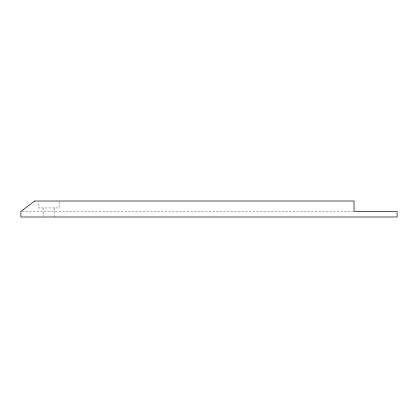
<?xml version="1.0" encoding="UTF-8"?>
<svg xmlns="http://www.w3.org/2000/svg" width="418" height="418" viewBox="0 0 418 418"><rect width="100%" height="100%" fill="white"/><g stroke="black" fill="none" stroke-linecap="round" stroke-linejoin="round"><path stroke-width="0.31" stroke-dasharray="2.09 1.57" d="M22.206 211.43L353.372 211.43M59.11 201.643L59.11 207.96L38.268 207.96L38.268 201.643M54.246 207.96L54.246 216.989M43.132 207.96L43.132 216.346"/><path stroke-width="0.63" d="M34.793 201.011L20.9 211.43L20.9 216.989L397.1 216.989L397.1 211.43L354.025 211.43L354.025 201.011L34.793 201.011"/></g></svg>
